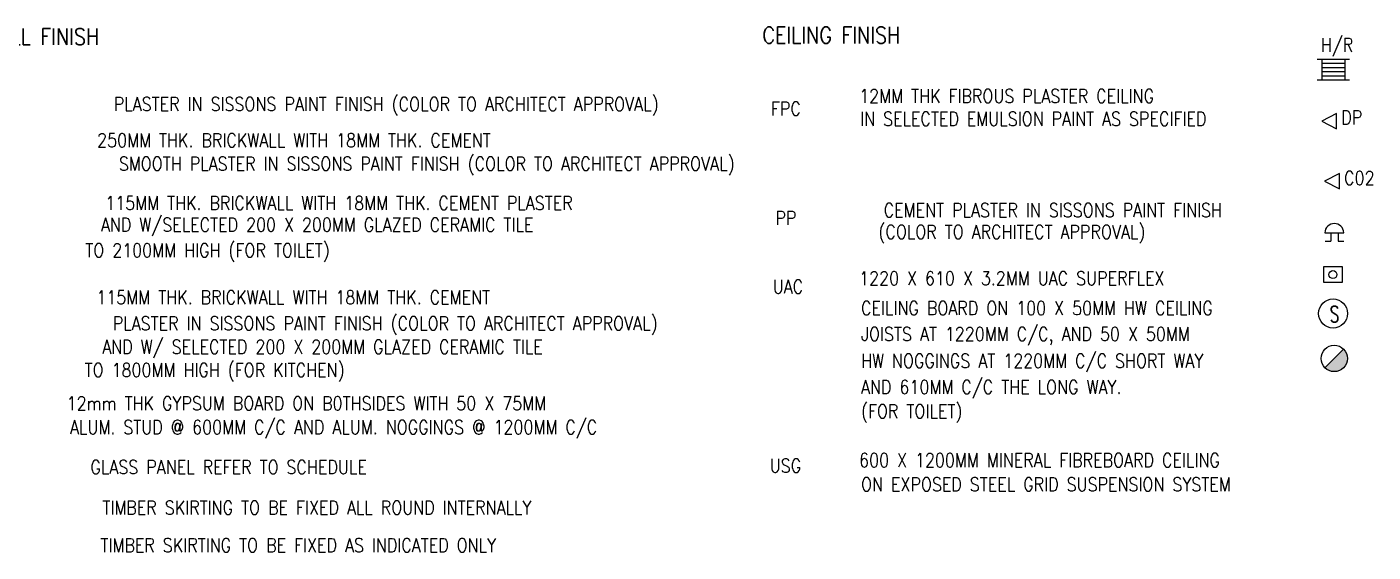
# Model space of a CAD drawing. Extents: x 2266480 to 2632177, y -858634 to -757244.
# Drawn here: x 2518007 to 2542579, y -857742 to -848167 of the extents above; entities that cross this region are included whole.
import ezdxf
from ezdxf.enums import TextEntityAlignment as Align

# ---------------------------------------------------------------- set-up
doc = ezdxf.new("R2010")
doc.units = 0
doc.header["$LTSCALE"] = 10
doc.header["$MEASUREMENT"] = 0
for name, color, linetype in [('-FF', 240, 'CONTINUOUS'), ('-ff.txt', 2, 'CONTINUOUS'), ('T50', 4, 'CONTINUOUS')]:
    doc.layers.add(name, color=color, linetype=linetype)
doc.styles.add('ROMANS', font='romans')
doc.styles.add('STANDARDS', font='simplex.shx')

msp = doc.modelspace()

# ---------------------------------------------------------------- hatches: boundary and pattern name
at = {"layer": '-FF'}
msp.add_hatch(color=0, dxfattribs=at).paths.add_polyline_path([(2542111.4, -854211.9, 0.1989124), (2542041.1, -854042.2), (2541701.7, -854381.6, 0.6681786)])

# ---------------------------------------------------------------- linework, layer by layer
at = {"layer": '-FF', "color": 0}
for p, q in [((2542149.2, -848761), (2541558.7, -848761)), ((2541645.5, -848761), (2541645.5, -849137.2)), ((2542062.4, -848835.6), (2541645.5, -848835.6)), ((2542062.4, -848913.4), (2541645.5, -848913.4)), ((2542062.4, -848761), (2542062.4, -849137.2)), ((2542149.2, -849137.2), (2541558.7, -849137.2)), ((2542062.4, -848988), (2541645.5, -848988)), ((2542062.4, -849062.6), (2541645.5, -849062.6)), ((2541912.3, -849748.3), (2541642.2, -849886.7)), ((2541642.2, -849886.7), (2541912.3, -850025.1)), ((2541965.3, -850842.4), (2541695.3, -850980.8)), ((2541695.3, -850980.8), (2541965.3, -851119.3)), ((2541698.7, -851920.4), (2542044.1, -851920.4)), ((2541701.8, -852075.1), (2541808.6, -852075.1)), ((2541808.6, -851920.4), (2541808.6, -852075.1)), ((2541941.2, -851920.4), (2541941.2, -852075.1)), ((2541941.2, -852075.1), (2542043.8, -852075.1)), ((2541701.7, -854381.6), (2542041.1, -854042.2))]:
    msp.add_line(p, q, dxfattribs=at)
for points in [[(2541912.3, -850025.1), (2541912.3, -849748.3)], [(2541965.3, -851119.3), (2541965.3, -850842.4)]]:
    msp.add_lwpolyline(points, dxfattribs=at)
msp.add_lwpolyline([(2542021.1, -852821), (2542021.1, -852544.1), (2541676.5, -852544.1), (2541676.5, -852821)], close=True, dxfattribs=at)
for centre, radius in [((2541846.8, -852681.9), 72.2), ((2541848.8, -853392.2), 265), ((2541871.4, -854211.9), 240)]:
    msp.add_circle(centre, radius, dxfattribs=at)
msp.add_arc((2541871.4, -851926), 172.8, 1.85513, 178.14487, dxfattribs=at)

# ---------------------------------------------------------------- texts
at = {"layer": '-ff.txt', "color": 0, "style": 'STANDARDS', "width": 0.7}
msp.add_text('S', height=292.5, dxfattribs=at).set_placement((2541788.4, -853549))
at = {"layer": 'T50', "color": 0, "style": 'ROMANS', "width": 0.85}
for s, height, p in [('WALL FINISH', 300, (2518287.2, -848343.8, 1895.1)), ('CEILING FINISH', 300, (2532691.1, -848317.3, 1895.1)), ('PLASTER IN SISSONS PAINT FINISH (COLOR TO ARCHITECT APPROVAL)', 250, (2524564.6, -849592.2, 1895.1)), ('FPC', 250, (2531861.7, -849658.1, 1895.1)), ('250MM THK. BRICKWALL WITH 18MM THK. CEMENT', 250, (2522881.7, -850232.5, 1895.1)), ('SMOOTH PLASTER IN SISSONS PAINT FINISH (COLOR TO ARCHITECT APPROVAL)', 250, (2525304.8, -850679.6, 1895.1)), ('115MM THK. BRICKWALL WITH 18MM THK. CEMENT PLASTER', 250, (2523703.2, -851378, 1895.1)), ('CEMENT PLASTER IN SISSONS PAINT FINISH ', 250, (2536806.6, -851507.9, 1895.1)), ('AND W/SELECTED 200 X 200MM GLAZED CERAMIC TILE', 250, (2523305, -851792.4, 1895.1)), ('PP', 250, (2531861.7, -851651.5, 1895.1)), ('(COLOR TO ARCHITECT APPROVAL)', 250, (2535985.9, -851922, 1895.1)), ('TO 2100MM HIGH (FOR TOILET)', 250, (2521303.7, -852258.1, 1895.1)), ('115MM THK. BRICKWALL WITH 18MM THK. CEMENT', 250, (2522867.9, -853096.9, 1895.1)), ('PLASTER IN SISSONS PAINT FINISH (COLOR TO ARCHITECT APPROVAL)', 250, (2524546.2, -853590.8, 1895.1)), ('AND W/ SELECTED 200 X 200MM GLAZED CERAMIC TILE', 250, (2523402.9, -854017.5, 1895.1)), ('TO 1800MM HIGH (FOR KITCHEN)', 250, (2521432.4, -854440.8, 1895.1)), ('GLASS PANEL REFER TO SCHEDULE', 250, (2521689, -856193.1, 1895.1)), ('TIMBER SKIRTING TO BE FIXED ALL ROUND INTERNALLY', 250, (2523300.9, -856931.3, 1895.1)), ('TIMBER SKIRTING TO BE FIXED AS INDICATED ONLY', 250, (2522960, -857616.7, 1895.1))]:
    msp.add_text(s, height=height, dxfattribs=at).set_placement(p, align=Align.MIDDLE)
for s, p in [('H/R', (2541623.9, -848620.9)), ('12MM THK FIBROUS PLASTER CEILING ', (2533199, -849552.2)), ('DP', (2541998.1, -849943.4)), ('IN SELECTED EMULSION PAINT AS SPECIFIED ', (2533215.3, -849967.5)), ('C02', (2542051.2, -851048)), ('1220 X 610 X 3.2MM UAC SUPERFLEX', (2533198, -852874.5)), ('UAC', (2531620.3, -853026.6)), ('CEILING BOARD ON 100 X 50MM HW CEILING', (2533232.7, -853419.4)), ('JOISTS AT 1220MM C/C, AND 50 X 50MM', (2533232.7, -853890.7)), ('HW NOGGINGS AT 1220MM C/C SHORT WAY', (2533232.7, -854380)), ('AND 610MM C/C THE LONG WAY.', (2533232.7, -854858.9)), ('12mm THK GYPSUM BOARD ON B0THSIDES WITH 50 X 75MM ', (2518732.8, -855155.4)), ('(FOR TOILET)', (2533232.7, -855299.3)), ('ALUM. STUD @ 600MM C/C AND ALUM. NOGGINGS @ 1200MM C/C', (2518792.3, -855589.7)), ('USG', (2531566.8, -856293)), ('600 X 1200MM MINERAL FIBREBOARD CEILING', (2533198, -856191)), ('ON EXPOSED STEEL GRID SUSPENSION SYSTEM', (2533232.7, -856632.4))]:
    msp.add_text(s, height=250, dxfattribs=at).set_placement(p)

doc.saveas('drawing.dxf')
